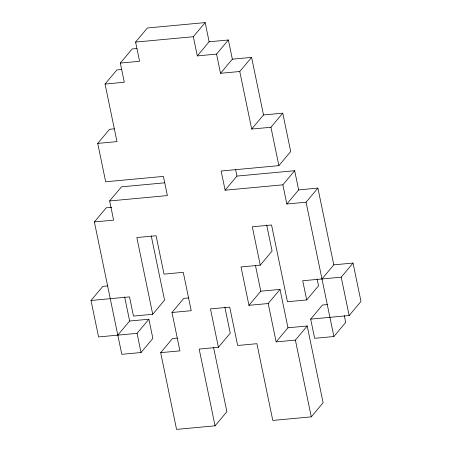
<?xml version="1.0" encoding="UTF-8"?>
<svg xmlns="http://www.w3.org/2000/svg" width="452" height="452" viewBox="0 0 452 452"><rect width="100%" height="100%" fill="white"/><g stroke="black" fill="none" stroke-linecap="round" stroke-linejoin="round"><path stroke-width="0.68" d="M117.814 335.135L129.639 321.022L148.883 319.231L152.855 338.412L141.03 352.532L121.786 354.323L94.372 221.938L113.616 220.147L109.644 200.959L167.381 195.58L163.409 176.399L105.672 181.777L97.722 143.403L116.972 141.612L105.05 84.049L124.294 82.258L120.322 63.071L139.566 61.28L135.594 42.092L147.42 27.979L205.157 22.6L209.129 41.787L197.304 55.901L193.332 36.714L205.157 22.6M120.322 63.071L132.148 48.957L136.956 48.511M105.05 84.049L116.876 69.936L121.684 69.489M97.722 143.403L109.548 129.289L114.362 128.837M216.548 54.11L228.373 39.991L232.345 59.178L220.525 73.297L216.548 54.11L197.304 55.901M109.644 200.959L121.469 186.845L164.596 182.828M94.372 221.938L106.197 207.824L111.695 207.31M239.769 71.501L251.594 57.387L263.51 114.944L251.691 129.057L239.769 71.501L220.525 73.297M148.883 319.231L137.058 333.344L98.57 336.932L91.016 300.478L102.841 286.359L107.655 285.913M251.691 129.057L270.934 127.266L282.76 113.153L290.704 151.522L278.878 165.641L221.147 171.02L225.119 190.202L282.856 184.823L294.676 170.709L298.653 189.897L286.828 204.01L282.856 184.823M225.119 190.202L236.938 176.088L294.676 170.709M91.016 300.478L129.509 296.891L133.481 316.078L152.731 314.281L164.551 300.168L151.239 235.871M213.564 347.402L226.881 411.699L215.062 425.812L176.568 429.4L160.675 352.656L179.919 350.865L171.975 312.49L183.8 298.376L188.608 297.924M160.675 352.656L172.5 338.542L177.308 338.09M286.828 204.01L306.072 202.219L317.897 188.1L333.791 264.844L321.965 278.963M268.2 303.529L276.149 341.898L287.975 327.785L280.025 289.41L268.2 303.529L248.956 305.32L241.012 266.946L260.256 265.154L272.081 251.041L266.686 225M248.956 305.32L260.781 291.207L280.025 289.41M215.062 425.812L199.168 349.068L218.412 347.277L230.237 333.164L224.842 307.123M260.256 265.154L252.306 226.785L271.556 224.989L287.449 301.733L306.693 299.942L318.519 285.828L317.101 278.974M306.693 299.942L302.721 280.754L341.209 277.172L353.035 263.053L360.984 301.427L349.159 315.541L310.665 319.129L314.637 338.311L333.887 336.52L345.707 322.406L344.288 315.552M310.665 319.129L322.491 305.01L327.304 304.563M276.149 341.898L295.393 340.107L307.219 325.988L323.112 402.732L311.287 416.851L272.793 420.433L256.905 343.689L237.656 345.486L229.712 307.111L210.462 308.908L218.412 347.277M135.594 42.092L193.332 36.714M209.129 41.787L228.373 39.991M232.345 59.178L251.594 57.387M263.51 114.944L282.76 113.153M298.653 189.897L317.897 188.1M333.791 264.844L353.035 263.053M171.975 312.49L191.219 310.699L183.275 272.324L164.025 274.121L156.081 235.746L136.837 237.537L152.731 314.281M287.975 327.785L307.219 325.988M341.209 277.172L349.159 315.541M306.072 202.219L333.887 336.52M270.934 127.266L278.878 165.641M295.393 340.107L311.287 416.851M235.52 169.234L236.938 176.088M255.533 265.849L260.781 291.207M137.058 333.344L141.03 352.532M124.65 296.947L129.639 321.022"/></g></svg>
